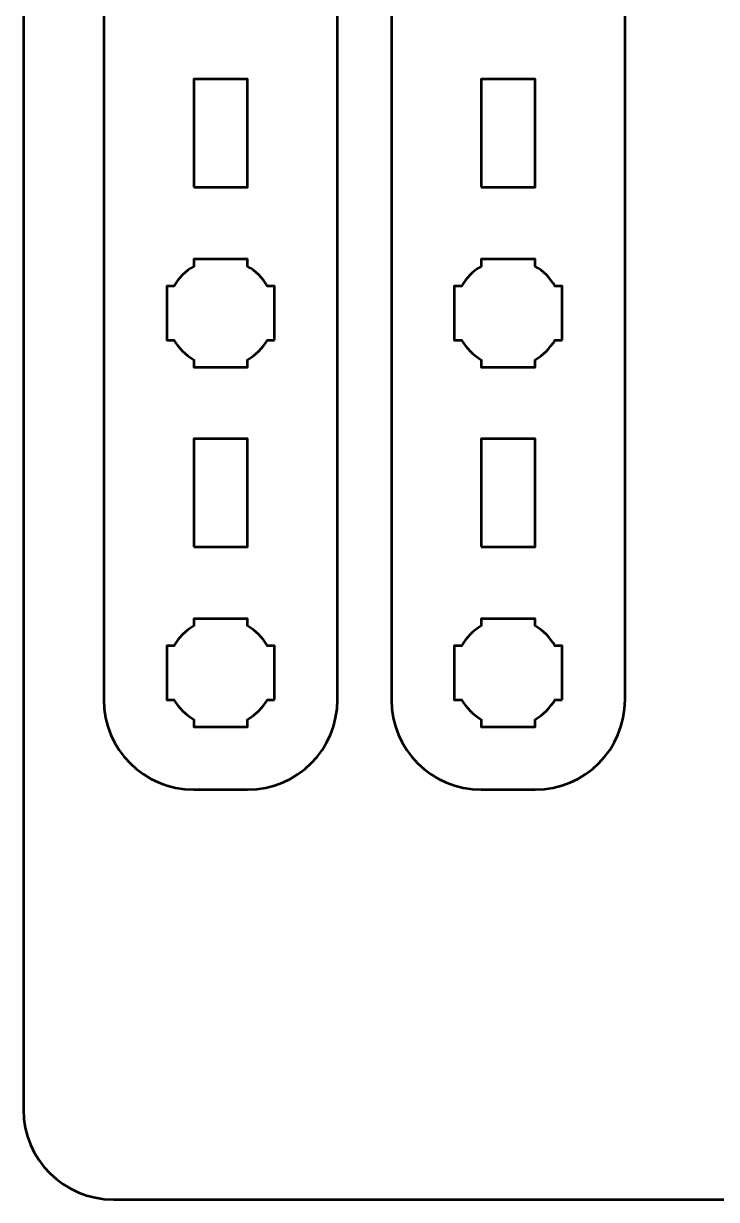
# Model space of a CAD drawing. Header units: centimetres. Extents: x -21 to 0, y -29.7 to 0.
# Drawn here: x -21 to -17.14, y -29.7 to -23.16 of the extents above; entities that cross this region are included whole.
import ezdxf

# ---------------------------------------------------------------- set-up
doc = ezdxf.new("R2010")
doc.units = ezdxf.units.CM
doc.header["$MEASUREMENT"] = 0
doc.layers.add('Layer 1', color=7, linetype='Continuous')

msp = doc.modelspace()

# ---------------------------------------------------------------- linework, layer by layer
at = {"layer": 'Layer 1', "color": 1, "lineweight": 53}
msp.add_open_spline([(-21.00003, -29.19995), (-21.00003, -29.19995), (-21.00003, -5.29992), (-21.00003, -5.29992), (-21.00003, -5.29992), (-21.00003, -5.21709), (-20.93286, -5.14992), (-20.85003, -5.14992), (-20.85003, -5.14992), (-20.7672, -5.14992), (-20.70003, -5.08275), (-20.70003, -4.99992), (-20.70003, -4.99992), (-20.70003, -4.91709), (-20.7672, -4.84992), (-20.85003, -4.84992), (-20.85003, -4.84992), (-20.93286, -4.84992), (-21.00003, -4.78275), (-21.00003, -4.69992), (-21.00003, -4.69992), (-21.00003, -4.61709), (-20.93286, -4.54992), (-20.85003, -4.54992), (-20.85003, -4.54992), (-20.7672, -4.54992), (-20.70003, -4.48275), (-20.70003, -4.39992), (-20.70003, -4.39992), (-20.70003, -4.31709), (-20.7672, -4.24992), (-20.85003, -4.24992), (-20.85003, -4.24992), (-20.93286, -4.24992), (-21.00003, -4.18275), (-21.00003, -4.09992), (-21.00003, -4.09992), (-21.00003, -4.01709), (-20.93286, -3.94992), (-20.85003, -3.94992), (-20.85003, -3.94992), (-20.7672, -3.94992), (-20.70003, -3.88275), (-20.70003, -3.79992), (-20.70003, -3.79992), (-20.70003, -3.71709), (-20.7672, -3.64992), (-20.85003, -3.64992), (-20.85003, -3.64992), (-20.93286, -3.64992), (-21.00003, -3.58275), (-21.00003, -3.49992), (-21.00003, -3.49992), (-21.00003, -3.41709), (-20.93286, -3.34992), (-20.85003, -3.34992), (-20.85003, -3.34992), (-20.7672, -3.34992), (-20.70003, -3.28275), (-20.70003, -3.19992), (-20.70003, -3.19992), (-20.70003, -3.11709), (-20.7672, -3.04992), (-20.85003, -3.04992), (-20.85003, -3.04992), (-20.93286, -3.04992), (-21.00003, -2.98275), (-21.00003, -2.89992), (-21.00003, -2.89992), (-21.00003, -2.81709), (-20.93286, -2.74992), (-20.85003, -2.74992), (-20.85003, -2.74992), (-20.7672, -2.74992), (-20.70003, -2.68275), (-20.70003, -2.59992), (-20.70003, -2.59992), (-20.70003, -2.51709), (-20.7672, -2.44992), (-20.85003, -2.44992), (-20.85003, -2.44992), (-20.93286, -2.44992), (-21.00003, -2.38275), (-21.00003, -2.29992), (-21.00003, -2.29992), (-21.00003, -2.21709), (-20.93286, -2.14992), (-20.85003, -2.14992), (-20.85003, -2.14992), (-20.7672, -2.14992), (-20.70003, -2.08275), (-20.70003, -1.99992), (-20.70003, -1.99992), (-20.70003, -1.91709), (-20.7672, -1.84992), (-20.85003, -1.84992), (-20.85003, -1.84992), (-20.93286, -1.84992), (-21.00003, -1.78275), (-21.00003, -1.69992), (-21.00003, -1.69992), (-21.00003, -1.61709), (-20.93286, -1.54992), (-20.85003, -1.54992), (-20.85003, -1.54992), (-20.7672, -1.54992), (-20.70003, -1.48275), (-20.70003, -1.39992), (-20.70003, -1.39992), (-20.70003, -1.31709), (-20.7672, -1.24992), (-20.85003, -1.24992), (-20.85003, -1.24992), (-20.93286, -1.24992), (-21.00003, -1.18275), (-21.00003, -1.09992), (-21.00003, -1.09992), (-21.00003, -1.09992), (-21.00003, -0.49992), (-21.00003, -0.49992), (-21.00003, -0.49992), (-21.00003, -0.22295), (-20.77694, 0.00004), (-20.49994, 0.00004), (-20.49994, 0.00004), (-20.49994, 0.00004), (-0.50008, 0.00004), (-0.50008, 0.00004), (-0.50008, 0.00004), (-0.22294, 0.00004), (0.00002, -0.22295), (0.00002, -0.49992), (0.00002, -0.49992), (0.00002, -0.49992), (0.00002, -29.19995), (0.00002, -29.19995), (0.00002, -29.19995), (0.00002, -29.47695), (-0.22294, -29.70004), (-0.50008, -29.70004), (-0.50008, -29.70004), (-0.50008, -29.70004), (-20.49994, -29.70004), (-20.49994, -29.70004), (-20.49994, -29.70004), (-20.77694, -29.70004), (-21.00003, -29.47695), (-21.00003, -29.19995)], degree=3, knots=[0, 0, 0, 0, 0.027027, 0.027027, 0.027027, 0.027027, 0.0540541, 0.0540541, 0.0540541, 0.0540541, 0.0810811, 0.0810811, 0.0810811, 0.0810811, 0.1081081, 0.1081081, 0.1081081, 0.1081081, 0.1351351, 0.1351351, 0.1351351, 0.1351351, 0.1621622, 0.1621622, 0.1621622, 0.1621622, 0.1891892, 0.1891892, 0.1891892, 0.1891892, 0.2162162, 0.2162162, 0.2162162, 0.2162162, 0.2432432, 0.2432432, 0.2432432, 0.2432432, 0.2702703, 0.2702703, 0.2702703, 0.2702703, 0.2972973, 0.2972973, 0.2972973, 0.2972973, 0.3243243, 0.3243243, 0.3243243, 0.3243243, 0.3513514, 0.3513514, 0.3513514, 0.3513514, 0.3783784, 0.3783784, 0.3783784, 0.3783784, 0.4054054, 0.4054054, 0.4054054, 0.4054054, 0.4324324, 0.4324324, 0.4324324, 0.4324324, 0.4594595, 0.4594595, 0.4594595, 0.4594595, 0.4864865, 0.4864865, 0.4864865, 0.4864865, 0.5135135, 0.5135135, 0.5135135, 0.5135135, 0.5405405, 0.5405405, 0.5405405, 0.5405405, 0.5675676, 0.5675676, 0.5675676, 0.5675676, 0.5945946, 0.5945946, 0.5945946, 0.5945946, 0.6216216, 0.6216216, 0.6216216, 0.6216216, 0.6486486, 0.6486486, 0.6486486, 0.6486486, 0.6756757, 0.6756757, 0.6756757, 0.6756757, 0.7027027, 0.7027027, 0.7027027, 0.7027027, 0.7297297, 0.7297297, 0.7297297, 0.7297297, 0.7567568, 0.7567568, 0.7567568, 0.7567568, 0.7837838, 0.7837838, 0.7837838, 0.7837838, 0.8108108, 0.8108108, 0.8108108, 0.8108108, 0.8378378, 0.8378378, 0.8378378, 0.8378378, 0.8648649, 0.8648649, 0.8648649, 0.8648649, 0.8918919, 0.8918919, 0.8918919, 0.8918919, 0.9189189, 0.9189189, 0.9189189, 0.9189189, 0.9459459, 0.9459459, 0.9459459, 0.9459459, 0.972973, 0.972973, 0.972973, 0.972973, 1, 1, 1, 1], dxfattribs=at)
at = {"layer": 'Layer 1', "color": 3, "lineweight": 53}
for points in [[(-20.55301, -26.92062), (-20.55301, -26.92062), (-20.55301, -16.62064), (-20.55301, -16.62064), (-20.55301, -16.62064), (-20.55301, -16.34364), (-20.32992, -16.12068), (-20.05292, -16.12068), (-20.05292, -16.12068), (-20.05292, -16.12068), (-19.75291, -16.12068), (-19.75291, -16.12068), (-19.75291, -16.12068), (-19.47595, -16.12068), (-19.25299, -16.34364), (-19.25299, -16.62064), (-19.25299, -16.62064), (-19.25299, -16.62064), (-19.25299, -26.92062), (-19.25299, -26.92062), (-19.25299, -26.92062), (-19.25299, -27.19762), (-19.47595, -27.42072), (-19.75291, -27.42072), (-19.75291, -27.42072), (-19.75291, -27.42072), (-20.05292, -27.42072), (-20.05292, -27.42072), (-20.05292, -27.42072), (-20.32992, -27.42072), (-20.55301, -27.19762), (-20.55301, -26.92062)], [(-18.95301, -26.92062), (-18.95301, -26.92062), (-18.95301, -16.62064), (-18.95301, -16.62064), (-18.95301, -16.62064), (-18.95301, -16.34364), (-18.72992, -16.12068), (-18.45292, -16.12068), (-18.45292, -16.12068), (-18.45292, -16.12068), (-18.15291, -16.12068), (-18.15291, -16.12068), (-18.15291, -16.12068), (-17.87595, -16.12068), (-17.65299, -16.34364), (-17.65299, -16.62064), (-17.65299, -16.62064), (-17.65299, -16.62064), (-17.65299, -26.92062), (-17.65299, -26.92062), (-17.65299, -26.92062), (-17.65299, -27.19762), (-17.87595, -27.42072), (-18.15291, -27.42072), (-18.15291, -27.42072), (-18.15291, -27.42072), (-18.45292, -27.42072), (-18.45292, -27.42072), (-18.45292, -27.42072), (-18.72992, -27.42072), (-18.95301, -27.19762), (-18.95301, -26.92062)]]:
    msp.add_open_spline(points, degree=3, knots=[0, 0, 0, 0, 0.125, 0.125, 0.125, 0.125, 0.25, 0.25, 0.25, 0.25, 0.375, 0.375, 0.375, 0.375, 0.5, 0.5, 0.5, 0.5, 0.625, 0.625, 0.625, 0.625, 0.75, 0.75, 0.75, 0.75, 0.875, 0.875, 0.875, 0.875, 1, 1, 1, 1], dxfattribs=at)
at = {"layer": 'Layer 1', "lineweight": 53}
for points, knots in [([(-20.05292, -24.07071), (-20.05292, -24.07071), (-20.05292, -23.4707), (-20.05292, -23.4707), (-20.05292, -23.4707), (-20.05292, -23.4707), (-19.75291, -23.4707), (-19.75291, -23.4707), (-19.75291, -23.4707), (-19.75291, -23.4707), (-19.75291, -24.07071), (-19.75291, -24.07071), (-19.75291, -24.07071), (-19.75291, -24.07071), (-20.05292, -24.07071), (-20.05292, -24.07071)], [0, 0, 0, 0, 0.25, 0.25, 0.25, 0.25, 0.5, 0.5, 0.5, 0.5, 0.75, 0.75, 0.75, 0.75, 1, 1, 1, 1]), ([(-18.45292, -24.07071), (-18.45292, -24.07071), (-18.45292, -23.4707), (-18.45292, -23.4707), (-18.45292, -23.4707), (-18.45292, -23.4707), (-18.15291, -23.4707), (-18.15291, -23.4707), (-18.15291, -23.4707), (-18.15291, -23.4707), (-18.15291, -24.07071), (-18.15291, -24.07071), (-18.15291, -24.07071), (-18.15291, -24.07071), (-18.45292, -24.07071), (-18.45292, -24.07071)], [0, 0, 0, 0, 0.25, 0.25, 0.25, 0.25, 0.5, 0.5, 0.5, 0.5, 0.75, 0.75, 0.75, 0.75, 1, 1, 1, 1]), ([(-19.60298, -24.92069), (-19.60298, -24.92069), (-19.64309, -24.92069), (-19.64309, -24.92069), (-19.64309, -24.92069), (-19.66941, -24.96616), (-19.70744, -25.00419), (-19.75291, -25.03051), (-19.75291, -25.03051), (-19.75291, -25.03051), (-19.75291, -25.07062), (-19.75291, -25.07062), (-19.75291, -25.07062), (-19.75291, -25.07062), (-19.90299, -25.07062), (-19.90299, -25.07062), (-19.90299, -25.07062), (-19.90299, -25.07062), (-20.05292, -25.07062), (-20.05292, -25.07062), (-20.05292, -25.07062), (-20.05292, -25.07062), (-20.05292, -25.03051), (-20.05292, -25.03051), (-20.05292, -25.03051), (-20.09853, -25.00419), (-20.13645, -24.96616), (-20.16277, -24.92069), (-20.16277, -24.92069), (-20.16277, -24.92069), (-20.20299, -24.92069), (-20.20299, -24.92069), (-20.20299, -24.92069), (-20.20299, -24.92069), (-20.20299, -24.77062), (-20.20299, -24.77062), (-20.20299, -24.77062), (-20.20299, -24.77062), (-20.20299, -24.62069), (-20.20299, -24.62069), (-20.20299, -24.62069), (-20.20299, -24.62069), (-20.16277, -24.62069), (-20.16277, -24.62069), (-20.16277, -24.62069), (-20.13645, -24.57521), (-20.09853, -24.53718), (-20.05292, -24.51087), (-20.05292, -24.51087), (-20.05292, -24.51087), (-20.05292, -24.47061), (-20.05292, -24.47061), (-20.05292, -24.47061), (-20.05292, -24.47061), (-19.90299, -24.47061), (-19.90299, -24.47061), (-19.90299, -24.47061), (-19.90299, -24.47061), (-19.75291, -24.47061), (-19.75291, -24.47061), (-19.75291, -24.47061), (-19.75291, -24.47061), (-19.75291, -24.51087), (-19.75291, -24.51087), (-19.75291, -24.51087), (-19.70744, -24.53718), (-19.66941, -24.57521), (-19.64309, -24.62069), (-19.64309, -24.62069), (-19.64309, -24.62069), (-19.60298, -24.62069), (-19.60298, -24.62069), (-19.60298, -24.62069), (-19.60298, -24.62069), (-19.60298, -24.77062), (-19.60298, -24.77062), (-19.60298, -24.77062), (-19.60298, -24.77062), (-19.60298, -24.92069), (-19.60298, -24.92069)], [0, 0, 0, 0, 0.05, 0.05, 0.05, 0.05, 0.1, 0.1, 0.1, 0.1, 0.15, 0.15, 0.15, 0.15, 0.2, 0.2, 0.2, 0.2, 0.25, 0.25, 0.25, 0.25, 0.3, 0.3, 0.3, 0.3, 0.35, 0.35, 0.35, 0.35, 0.4, 0.4, 0.4, 0.4, 0.45, 0.45, 0.45, 0.45, 0.5, 0.5, 0.5, 0.5, 0.55, 0.55, 0.55, 0.55, 0.6, 0.6, 0.6, 0.6, 0.65, 0.65, 0.65, 0.65, 0.7, 0.7, 0.7, 0.7, 0.75, 0.75, 0.75, 0.75, 0.8, 0.8, 0.8, 0.8, 0.85, 0.85, 0.85, 0.85, 0.9, 0.9, 0.9, 0.9, 0.95, 0.95, 0.95, 0.95, 1, 1, 1, 1]), ([(-18.00298, -24.92069), (-18.00298, -24.92069), (-18.04309, -24.92069), (-18.04309, -24.92069), (-18.04309, -24.92069), (-18.06941, -24.96616), (-18.10744, -25.00419), (-18.15291, -25.03051), (-18.15291, -25.03051), (-18.15291, -25.03051), (-18.15291, -25.07062), (-18.15291, -25.07062), (-18.15291, -25.07062), (-18.15291, -25.07062), (-18.30299, -25.07062), (-18.30299, -25.07062), (-18.30299, -25.07062), (-18.30299, -25.07062), (-18.45292, -25.07062), (-18.45292, -25.07062), (-18.45292, -25.07062), (-18.45292, -25.07062), (-18.45292, -25.03051), (-18.45292, -25.03051), (-18.45292, -25.03051), (-18.49853, -25.00419), (-18.53645, -24.96616), (-18.56277, -24.92069), (-18.56277, -24.92069), (-18.56277, -24.92069), (-18.60299, -24.92069), (-18.60299, -24.92069), (-18.60299, -24.92069), (-18.60299, -24.92069), (-18.60299, -24.77062), (-18.60299, -24.77062), (-18.60299, -24.77062), (-18.60299, -24.77062), (-18.60299, -24.62069), (-18.60299, -24.62069), (-18.60299, -24.62069), (-18.60299, -24.62069), (-18.56277, -24.62069), (-18.56277, -24.62069), (-18.56277, -24.62069), (-18.53645, -24.57521), (-18.49853, -24.53718), (-18.45292, -24.51087), (-18.45292, -24.51087), (-18.45292, -24.51087), (-18.45292, -24.47061), (-18.45292, -24.47061), (-18.45292, -24.47061), (-18.45292, -24.47061), (-18.30299, -24.47061), (-18.30299, -24.47061), (-18.30299, -24.47061), (-18.30299, -24.47061), (-18.15291, -24.47061), (-18.15291, -24.47061), (-18.15291, -24.47061), (-18.15291, -24.47061), (-18.15291, -24.51087), (-18.15291, -24.51087), (-18.15291, -24.51087), (-18.10744, -24.53718), (-18.06941, -24.57521), (-18.04309, -24.62069), (-18.04309, -24.62069), (-18.04309, -24.62069), (-18.00298, -24.62069), (-18.00298, -24.62069), (-18.00298, -24.62069), (-18.00298, -24.62069), (-18.00298, -24.77062), (-18.00298, -24.77062), (-18.00298, -24.77062), (-18.00298, -24.77062), (-18.00298, -24.92069), (-18.00298, -24.92069)], [0, 0, 0, 0, 0.05, 0.05, 0.05, 0.05, 0.1, 0.1, 0.1, 0.1, 0.15, 0.15, 0.15, 0.15, 0.2, 0.2, 0.2, 0.2, 0.25, 0.25, 0.25, 0.25, 0.3, 0.3, 0.3, 0.3, 0.35, 0.35, 0.35, 0.35, 0.4, 0.4, 0.4, 0.4, 0.45, 0.45, 0.45, 0.45, 0.5, 0.5, 0.5, 0.5, 0.55, 0.55, 0.55, 0.55, 0.6, 0.6, 0.6, 0.6, 0.65, 0.65, 0.65, 0.65, 0.7, 0.7, 0.7, 0.7, 0.75, 0.75, 0.75, 0.75, 0.8, 0.8, 0.8, 0.8, 0.85, 0.85, 0.85, 0.85, 0.9, 0.9, 0.9, 0.9, 0.95, 0.95, 0.95, 0.95, 1, 1, 1, 1]), ([(-20.05292, -26.07067), (-20.05292, -26.07067), (-20.05292, -25.47067), (-20.05292, -25.47067), (-20.05292, -25.47067), (-20.05292, -25.47067), (-19.75291, -25.47067), (-19.75291, -25.47067), (-19.75291, -25.47067), (-19.75291, -25.47067), (-19.75291, -26.07067), (-19.75291, -26.07067), (-19.75291, -26.07067), (-19.75291, -26.07067), (-20.05292, -26.07067), (-20.05292, -26.07067)], [0, 0, 0, 0, 0.25, 0.25, 0.25, 0.25, 0.5, 0.5, 0.5, 0.5, 0.75, 0.75, 0.75, 0.75, 1, 1, 1, 1]), ([(-18.45292, -26.07067), (-18.45292, -26.07067), (-18.45292, -25.47067), (-18.45292, -25.47067), (-18.45292, -25.47067), (-18.45292, -25.47067), (-18.15291, -25.47067), (-18.15291, -25.47067), (-18.15291, -25.47067), (-18.15291, -25.47067), (-18.15291, -26.07067), (-18.15291, -26.07067), (-18.15291, -26.07067), (-18.15291, -26.07067), (-18.45292, -26.07067), (-18.45292, -26.07067)], [0, 0, 0, 0, 0.25, 0.25, 0.25, 0.25, 0.5, 0.5, 0.5, 0.5, 0.75, 0.75, 0.75, 0.75, 1, 1, 1, 1]), ([(-19.60298, -26.92062), (-19.60298, -26.92062), (-19.64309, -26.92062), (-19.64309, -26.92062), (-19.64309, -26.92062), (-19.66941, -26.96623), (-19.70744, -27.00416), (-19.75291, -27.03048), (-19.75291, -27.03048), (-19.75291, -27.03048), (-19.75291, -27.07069), (-19.75291, -27.07069), (-19.75291, -27.07069), (-19.75291, -27.07069), (-19.90299, -27.07069), (-19.90299, -27.07069), (-19.90299, -27.07069), (-19.90299, -27.07069), (-20.05292, -27.07069), (-20.05292, -27.07069), (-20.05292, -27.07069), (-20.05292, -27.07069), (-20.05292, -27.03048), (-20.05292, -27.03048), (-20.05292, -27.03048), (-20.09853, -27.00416), (-20.13645, -26.96623), (-20.16277, -26.92062), (-20.16277, -26.92062), (-20.16277, -26.92062), (-20.20299, -26.92062), (-20.20299, -26.92062), (-20.20299, -26.92062), (-20.20299, -26.92062), (-20.20299, -26.77069), (-20.20299, -26.77069), (-20.20299, -26.77069), (-20.20299, -26.77069), (-20.20299, -26.62062), (-20.20299, -26.62062), (-20.20299, -26.62062), (-20.20299, -26.62062), (-20.16277, -26.62062), (-20.16277, -26.62062), (-20.16277, -26.62062), (-20.13645, -26.57515), (-20.09853, -26.53712), (-20.05292, -26.5108), (-20.05292, -26.5108), (-20.05292, -26.5108), (-20.05292, -26.47069), (-20.05292, -26.47069), (-20.05292, -26.47069), (-20.05292, -26.47069), (-19.90299, -26.47069), (-19.90299, -26.47069), (-19.90299, -26.47069), (-19.90299, -26.47069), (-19.75291, -26.47069), (-19.75291, -26.47069), (-19.75291, -26.47069), (-19.75291, -26.47069), (-19.75291, -26.5108), (-19.75291, -26.5108), (-19.75291, -26.5108), (-19.70744, -26.53712), (-19.66941, -26.57515), (-19.64309, -26.62062), (-19.64309, -26.62062), (-19.64309, -26.62062), (-19.60298, -26.62062), (-19.60298, -26.62062), (-19.60298, -26.62062), (-19.60298, -26.62062), (-19.60298, -26.77069), (-19.60298, -26.77069), (-19.60298, -26.77069), (-19.60298, -26.77069), (-19.60298, -26.92062), (-19.60298, -26.92062)], [0, 0, 0, 0, 0.05, 0.05, 0.05, 0.05, 0.1, 0.1, 0.1, 0.1, 0.15, 0.15, 0.15, 0.15, 0.2, 0.2, 0.2, 0.2, 0.25, 0.25, 0.25, 0.25, 0.3, 0.3, 0.3, 0.3, 0.35, 0.35, 0.35, 0.35, 0.4, 0.4, 0.4, 0.4, 0.45, 0.45, 0.45, 0.45, 0.5, 0.5, 0.5, 0.5, 0.55, 0.55, 0.55, 0.55, 0.6, 0.6, 0.6, 0.6, 0.65, 0.65, 0.65, 0.65, 0.7, 0.7, 0.7, 0.7, 0.75, 0.75, 0.75, 0.75, 0.8, 0.8, 0.8, 0.8, 0.85, 0.85, 0.85, 0.85, 0.9, 0.9, 0.9, 0.9, 0.95, 0.95, 0.95, 0.95, 1, 1, 1, 1]), ([(-18.00298, -26.92062), (-18.00298, -26.92062), (-18.04309, -26.92062), (-18.04309, -26.92062), (-18.04309, -26.92062), (-18.06941, -26.96623), (-18.10744, -27.00416), (-18.15291, -27.03048), (-18.15291, -27.03048), (-18.15291, -27.03048), (-18.15291, -27.07069), (-18.15291, -27.07069), (-18.15291, -27.07069), (-18.15291, -27.07069), (-18.30299, -27.07069), (-18.30299, -27.07069), (-18.30299, -27.07069), (-18.30299, -27.07069), (-18.45292, -27.07069), (-18.45292, -27.07069), (-18.45292, -27.07069), (-18.45292, -27.07069), (-18.45292, -27.03048), (-18.45292, -27.03048), (-18.45292, -27.03048), (-18.49853, -27.00416), (-18.53645, -26.96623), (-18.56277, -26.92062), (-18.56277, -26.92062), (-18.56277, -26.92062), (-18.60299, -26.92062), (-18.60299, -26.92062), (-18.60299, -26.92062), (-18.60299, -26.92062), (-18.60299, -26.77069), (-18.60299, -26.77069), (-18.60299, -26.77069), (-18.60299, -26.77069), (-18.60299, -26.62062), (-18.60299, -26.62062), (-18.60299, -26.62062), (-18.60299, -26.62062), (-18.56277, -26.62062), (-18.56277, -26.62062), (-18.56277, -26.62062), (-18.53645, -26.57515), (-18.49853, -26.53712), (-18.45292, -26.5108), (-18.45292, -26.5108), (-18.45292, -26.5108), (-18.45292, -26.47069), (-18.45292, -26.47069), (-18.45292, -26.47069), (-18.45292, -26.47069), (-18.30299, -26.47069), (-18.30299, -26.47069), (-18.30299, -26.47069), (-18.30299, -26.47069), (-18.15291, -26.47069), (-18.15291, -26.47069), (-18.15291, -26.47069), (-18.15291, -26.47069), (-18.15291, -26.5108), (-18.15291, -26.5108), (-18.15291, -26.5108), (-18.10744, -26.53712), (-18.06941, -26.57515), (-18.04309, -26.62062), (-18.04309, -26.62062), (-18.04309, -26.62062), (-18.00298, -26.62062), (-18.00298, -26.62062), (-18.00298, -26.62062), (-18.00298, -26.62062), (-18.00298, -26.77069), (-18.00298, -26.77069), (-18.00298, -26.77069), (-18.00298, -26.77069), (-18.00298, -26.92062), (-18.00298, -26.92062)], [0, 0, 0, 0, 0.05, 0.05, 0.05, 0.05, 0.1, 0.1, 0.1, 0.1, 0.15, 0.15, 0.15, 0.15, 0.2, 0.2, 0.2, 0.2, 0.25, 0.25, 0.25, 0.25, 0.3, 0.3, 0.3, 0.3, 0.35, 0.35, 0.35, 0.35, 0.4, 0.4, 0.4, 0.4, 0.45, 0.45, 0.45, 0.45, 0.5, 0.5, 0.5, 0.5, 0.55, 0.55, 0.55, 0.55, 0.6, 0.6, 0.6, 0.6, 0.65, 0.65, 0.65, 0.65, 0.7, 0.7, 0.7, 0.7, 0.75, 0.75, 0.75, 0.75, 0.8, 0.8, 0.8, 0.8, 0.85, 0.85, 0.85, 0.85, 0.9, 0.9, 0.9, 0.9, 0.95, 0.95, 0.95, 0.95, 1, 1, 1, 1])]:
    msp.add_open_spline(points, degree=3, knots=knots, dxfattribs=at)

doc.saveas('drawing.dxf')
